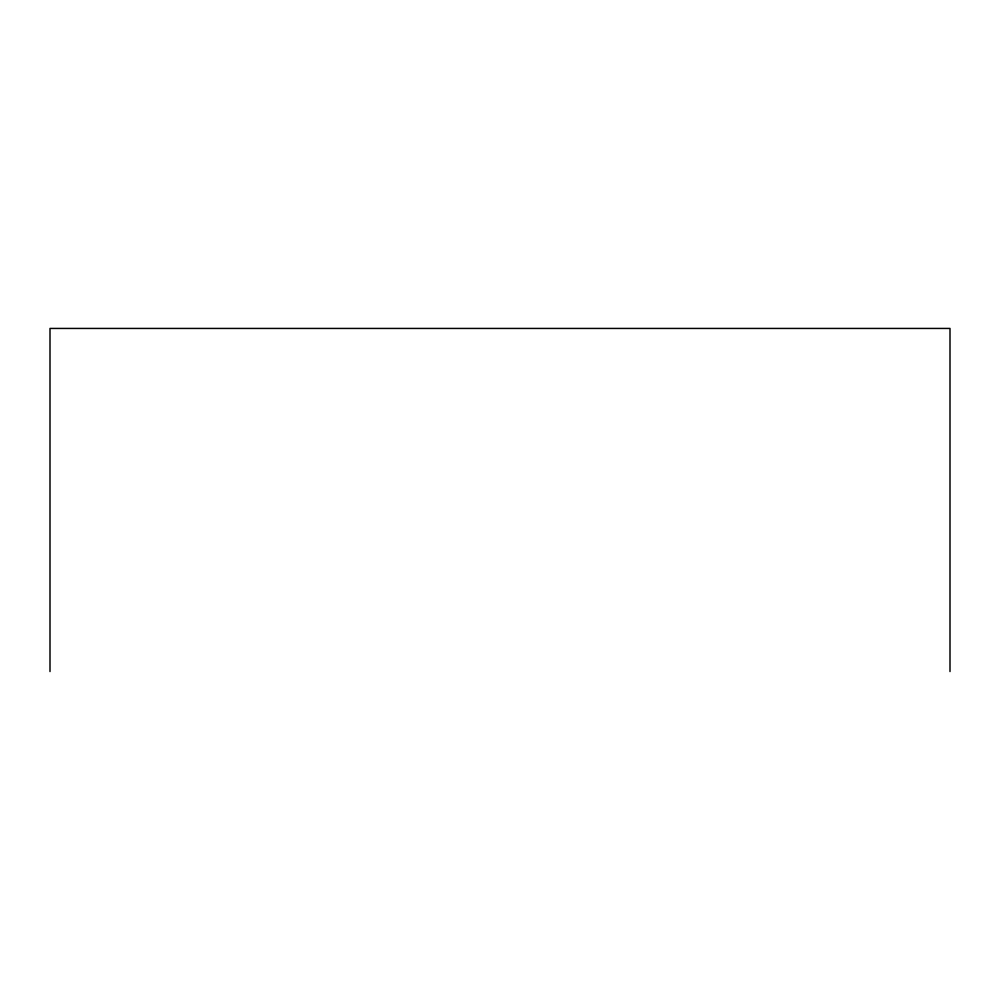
<?xml version="1.0" encoding="UTF-8"?>
<svg xmlns="http://www.w3.org/2000/svg" width="1000" height="1000" viewBox="0 0 1000 1000"><rect width="100%" height="100%" fill="white"/><g stroke="black" fill="none" stroke-linecap="round" stroke-linejoin="round"><path stroke-width="1.5" d="M950 671.562L950 328.438L50 328.438L50 671.562"/></g></svg>
